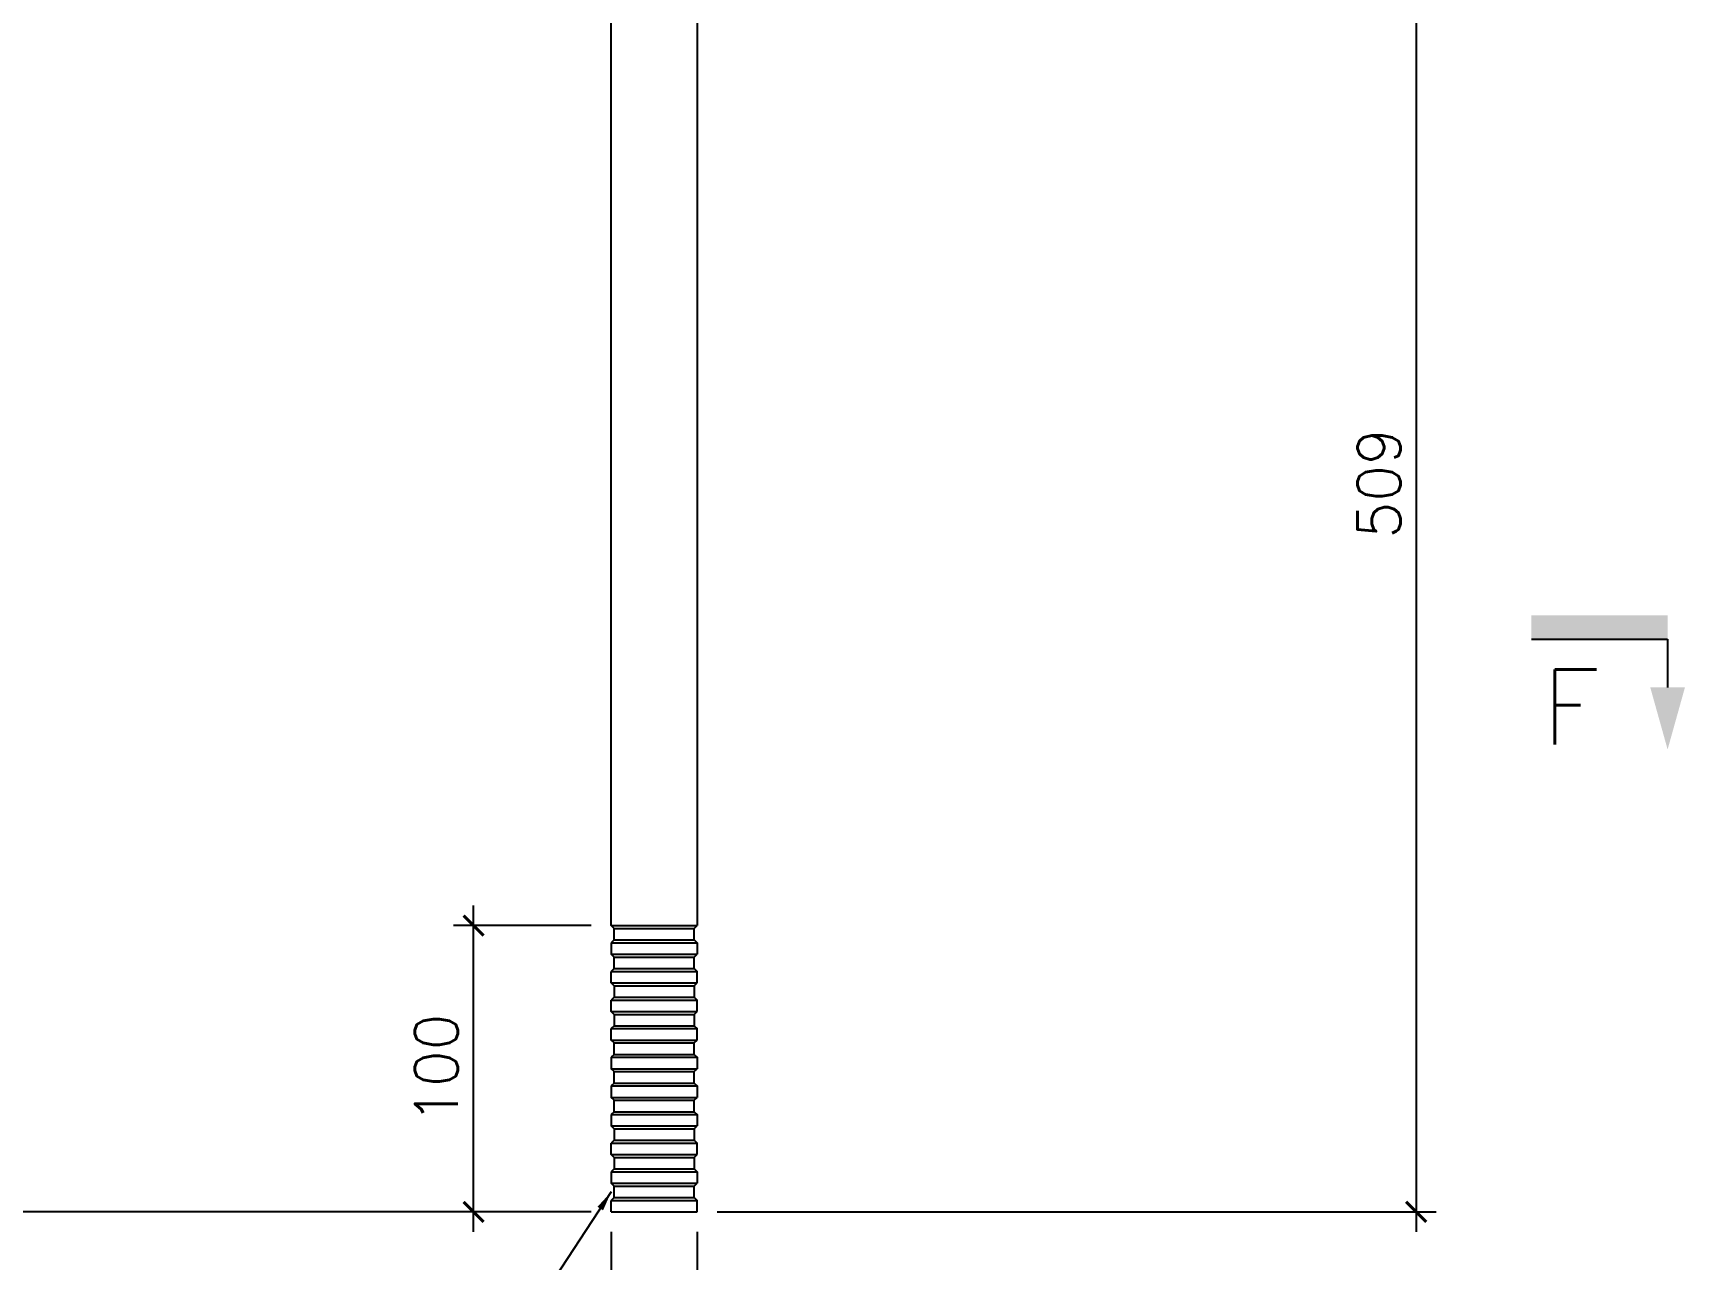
# Model space of a CAD drawing. Header units: centimetres. Extents: x 1658 to 17259, y 8294 to 11444.
# Drawn here: x 2047 to 2624, y 9379 to 9808 of the extents above; entities that cross this region are included whole.
import ezdxf

# ---------------------------------------------------------------- set-up
doc = ezdxf.new("R2010")
doc.units = ezdxf.units.CM
doc.header["$LTSCALE"] = 50
doc.header["$MEASUREMENT"] = 0
doc.header["$PDMODE"] = 67
for name, color, linetype in [('COTAS-PRECON', 1, 'Continuous'), ('IND- CORTE-PRECON', 4, 'Continuous'), ('LINHA-01-PRECON', 1, 'Continuous'), ('LINHA-03-PRECON', 3, 'Continuous'), ('TEXTO-35-PRECON', 5, 'Continuous')]:
    doc.layers.add(name, color=color, linetype=linetype)
doc.styles.add('ROMANS', font='ROMANS.SHX', dxfattribs={"oblique": 15, "height": 3})
doc.styles.get("Standard").update_dxf_attribs({"font": 'romans.shx'})
doc.dimstyles.new('ESC75-75', dxfattribs={"dimscale": 0, "dimtxt": 15, "dimasz": 7, "dimexe": 7, "dimexo": 7, "dimgap": 5.5, "dimtad": 1, "dimdec": 1, "dimdsep": 46, "dimtxsty": 'Standard', "dimblk": 'ARCHTICK', "dimcen": 0.1, "dimdle": 7, "dimclrd": 256, "dimclre": 256, "dimclrt": 2, "dimadec": 0, "dimazin": 0, "dimtfac": 1, "dimtdec": 1, "dimtix": 1, "dimtmove": 2, "dimatfit": 3, "dimfxl": 1, "dimarcsym": 0})

# ---------------------------------------------------------------- blocks, each defined once
blk = doc.blocks.new('_ArchTick')
at = {"color": 0, "linetype": 'ByBlock', "const_width": 0.15}
blk.add_lwpolyline([(-0.5, -0.5), (0.5, 0.5)], dxfattribs=at)
blk = doc.blocks.new('*D195')
at = {"layer": 'Defpoints', "color": 0, "transparency": 16777216}
for p in [(2309.1, 9904.77), (2279.1, 9395.77), (2530.24, 9395.77)]:
    blk.add_point(p, dxfattribs=at)
at = {"layer": 'LINHA-01-PRECON', "lineweight": -2, "transparency": 16777216}
for p, q in [((2530.24, 9911.77), (2530.24, 9388.77)), ((2316.1, 9904.77), (2537.24, 9904.77)), ((2286.1, 9395.77), (2537.24, 9395.77))]:
    blk.add_line(p, q, dxfattribs=at)
at = {"layer": 'LINHA-01-PRECON', "lineweight": -2, "transparency": 16777216, "xscale": 7, "yscale": 7, "zscale": 7}
for p, rotation in [((2530.24, 9904.77), 90), ((2530.24, 9395.77), 270)]:
    blk.add_blockref('_ArchTick', p, dxfattribs=dict(at, rotation=rotation))
at = {"layer": 'LINHA-01-PRECON', "color": 2, "transparency": 16777216, "insert": (2517.24, 9650.27), "char_height": 15, "attachment_point": 5, "rotation": 90}
blk.add_mtext('509', dxfattribs=at)
blk = doc.blocks.new('*D202')
at = {"layer": 'Defpoints', "color": 0, "transparency": 16777216}
for p in [(2219.1, 9904.77), (1997.96, 9395.77), (2249.1, 9395.77)]:
    blk.add_point(p, dxfattribs=at)
at = {"layer": 'LINHA-01-PRECON', "lineweight": -2, "transparency": 16777216}
for p, q in [((1997.96, 9911.77), (1997.96, 9388.77)), ((2212.1, 9904.77), (1990.96, 9904.77)), ((2242.1, 9395.77), (1990.96, 9395.77))]:
    blk.add_line(p, q, dxfattribs=at)
at = {"layer": 'LINHA-01-PRECON', "lineweight": -2, "transparency": 16777216, "xscale": 7, "yscale": 7, "zscale": 7}
for p, rotation in [((1997.96, 9904.77), 90), ((1997.96, 9395.77), 270)]:
    blk.add_blockref('_ArchTick', p, dxfattribs=dict(at, rotation=rotation))
at = {"layer": 'LINHA-01-PRECON', "color": 2, "transparency": 16777216, "insert": (1984.96, 9650.27), "char_height": 15, "attachment_point": 5, "rotation": 90}
blk.add_mtext('509', dxfattribs=at)
blk = doc.blocks.new('*D209')
at = {"layer": 'Defpoints', "color": 0, "transparency": 16777216}
for p in [(2249.1, 10773.77), (1886.9, 9395.77), (2249.1, 9395.77)]:
    blk.add_point(p, dxfattribs=at)
at = {"layer": 'LINHA-01-PRECON', "lineweight": -2, "transparency": 16777216}
for p, q in [((1886.9, 10780.77), (1886.9, 9388.77)), ((2242.1, 10773.77), (1879.9, 10773.77)), ((2242.1, 9395.77), (1879.9, 9395.77))]:
    blk.add_line(p, q, dxfattribs=at)
at = {"layer": 'LINHA-01-PRECON', "lineweight": -2, "transparency": 16777216, "xscale": 7, "yscale": 7, "zscale": 7}
for p, rotation in [((1886.9, 10773.77), 90), ((1886.9, 9395.77), 270)]:
    blk.add_blockref('_ArchTick', p, dxfattribs=dict(at, rotation=rotation))
at = {"layer": 'LINHA-01-PRECON', "color": 2, "transparency": 16777216, "insert": (1873.9, 10084.77), "char_height": 15, "attachment_point": 5, "rotation": 90}
blk.add_mtext('1378', dxfattribs=at)
blk = doc.blocks.new('*D210')
at = {"layer": 'COTAS-PRECON', "lineweight": -2, "transparency": 16777216}
blk.add_line((1879.9, 9395.77), (1820.94, 9395.77), dxfattribs=at)
at = {"layer": 'Defpoints', "color": 0, "transparency": 16777216}
for p in [(1820.94, 9395.77, 0), (1886.9, 9395.77), (2264.1, 9395.77)]:
    blk.add_point(p, dxfattribs=at)
at = {"layer": 'COTAS-PRECON', "color": 2, "transparency": 16777216, "insert": (1827.14, 9410.05), "char_height": 15, "attachment_point": 5}
blk.add_mtext('0', dxfattribs=at)
blk = doc.blocks.new('IND-CORTE-')
at = {"layer": 'IND- CORTE-PRECON', "color": 1}
for p, q in [((-11.2, 63.47), (-33.6, 63.47)), ((-11.2, 0), (-11.2, 63.47))]:
    blk.add_line(p, q, dxfattribs=at)
for points in [[(-33.6, 71.55), (-62.53, 63.47), (-33.6, 55.38)], [(0, 0), (-11.2, 0), (0, 63.47), (-11.2, 63.47)]]:
    blk.add_solid(points, dxfattribs=at)
at = {"layer": 'IND- CORTE-PRECON', "linetype": 'Continuous', "style": 'ROMANS', "flags": 8}
blk.add_attdef('B', (-57.72, 9.06), '', height=35, dxfattribs=at)
blk = doc.blocks.new('*D371')
at = {"layer": 'COTAS-PRECON', "lineweight": -2, "transparency": 16777216}
for p, q in [((2201, 9388.77), (2201, 9502.77)), ((2242.1, 9495.77), (2194, 9495.77)), ((2242.1, 9395.77), (2194, 9395.77))]:
    blk.add_line(p, q, dxfattribs=at)
at = {"layer": 'Defpoints', "color": 0, "transparency": 16777216}
for p in [(2201, 9495.77), (2249.1, 9495.77), (2249.1, 9395.77)]:
    blk.add_point(p, dxfattribs=at)
at = {"layer": 'COTAS-PRECON', "lineweight": -2, "transparency": 16777216, "xscale": 7, "yscale": 7, "zscale": 7}
for p, rotation in [((2201, 9495.77), 90), ((2201, 9395.77), 270)]:
    blk.add_blockref('_ArchTick', p, dxfattribs=dict(at, rotation=rotation))
at = {"layer": 'COTAS-PRECON', "color": 2, "transparency": 16777216, "insert": (2188, 9445.77), "char_height": 15, "attachment_point": 5, "rotation": 90}
blk.add_mtext('100', dxfattribs=at)
blk = doc.blocks.new('*D372')
at = {"layer": 'COTAS-PRECON', "lineweight": -2, "transparency": 16777216}
for p, q in [((2249.1, 9388.77), (2249.1, 9341.75)), ((2279.1, 9388.77), (2279.1, 9341.75)), ((2249.1, 9348.75), (2242.1, 9348.75)), ((2249.1, 9348.75), (2279.1, 9348.75)), ((2279.1, 9348.75), (2286.1, 9348.75))]:
    blk.add_line(p, q, dxfattribs=at)
at = {"layer": 'Defpoints', "color": 0, "transparency": 16777216}
for p in [(2249.1, 9395.77, 0.02), (2279.1, 9395.77, 0.02), (2279.1, 9348.75)]:
    blk.add_point(p, dxfattribs=at)
at = {"layer": 'COTAS-PRECON', "lineweight": -2, "transparency": 16777216, "xscale": 7, "yscale": 7, "zscale": 7}
blk.add_blockref('_ArchTick', (2249.1, 9348.75), dxfattribs=at)
at = {"layer": 'COTAS-PRECON', "lineweight": -2, "transparency": 16777216, "xscale": 7, "yscale": 7, "zscale": 7, "rotation": 180}
blk.add_blockref('_ArchTick', (2279.1, 9348.75), dxfattribs=at)
at = {"layer": 'COTAS-PRECON', "color": 2, "transparency": 16777216, "insert": (2264.1, 9361.75), "char_height": 15, "attachment_point": 5}
blk.add_mtext('30', dxfattribs=at)
blk = doc.blocks.new('*D373')
at = {"layer": 'COTAS-PRECON', "lineweight": -2, "transparency": 16777216}
blk.add_line((2537.24, 9904.77), (2612.03, 9904.77), dxfattribs=at)
at = {"layer": 'Defpoints', "color": 0, "transparency": 16777216}
for p in [(2530.24, 9904.77), (2612.03, 9904.77, 0), (2264.1, 9395.77)]:
    blk.add_point(p, dxfattribs=at)
at = {"layer": 'COTAS-PRECON', "color": 2, "transparency": 16777216, "insert": (2591.32, 9919.05), "char_height": 15, "attachment_point": 5}
blk.add_mtext('509', dxfattribs=at)
blk = doc.blocks.new('*D374')
at = {"layer": 'COTAS-PRECON', "lineweight": -2, "transparency": 16777216}
blk.add_line((2537.24, 10233.77), (2612.03, 10233.77), dxfattribs=at)
at = {"layer": 'Defpoints', "color": 0, "transparency": 16777216}
for p in [(2530.24, 10233.77), (2612.03, 10233.77, 0), (2264.1, 9395.77)]:
    blk.add_point(p, dxfattribs=at)
at = {"layer": 'COTAS-PRECON', "color": 2, "transparency": 16777216, "insert": (2591.32, 10248.05), "char_height": 15, "attachment_point": 5}
blk.add_mtext('838', dxfattribs=at)
blk = doc.blocks.new('*D375')
at = {"layer": 'COTAS-PRECON', "lineweight": -2, "transparency": 16777216}
blk.add_line((1990.96, 9904.77), (1916.16, 9904.77), dxfattribs=at)
at = {"layer": 'Defpoints', "color": 0, "transparency": 16777216}
for p in [(1916.16, 9904.77, 0), (1997.96, 9904.77), (2264.1, 9395.77)]:
    blk.add_point(p, dxfattribs=at)
at = {"layer": 'COTAS-PRECON', "color": 2, "transparency": 16777216, "insert": (1936.87, 9919.05), "char_height": 15, "attachment_point": 5}
blk.add_mtext('509', dxfattribs=at)
blk = doc.blocks.new('*D376')
at = {"layer": 'COTAS-PRECON', "lineweight": -2, "transparency": 16777216}
blk.add_line((1990.96, 10233.77), (1916.16, 10233.77), dxfattribs=at)
at = {"layer": 'Defpoints', "color": 0, "transparency": 16777216}
for p in [(1916.16, 10233.77, 0), (1997.96, 10233.77), (2264.1, 9395.77)]:
    blk.add_point(p, dxfattribs=at)
at = {"layer": 'COTAS-PRECON', "color": 2, "transparency": 16777216, "insert": (1936.87, 10248.05), "char_height": 15, "attachment_point": 5}
blk.add_mtext('838', dxfattribs=at)
blk = doc.blocks.new('*D377')
at = {"layer": 'COTAS-PRECON', "lineweight": -2, "transparency": 16777216}
blk.add_line((1990.96, 10696.77), (1916.16, 10696.77), dxfattribs=at)
at = {"layer": 'Defpoints', "color": 0, "transparency": 16777216}
for p in [(1916.16, 10696.77, 0), (1997.96, 10696.77), (2264.1, 9395.77)]:
    blk.add_point(p, dxfattribs=at)
at = {"layer": 'COTAS-PRECON', "color": 2, "transparency": 16777216, "insert": (1939.12, 10711.05), "char_height": 15, "attachment_point": 5}
blk.add_mtext('1301', dxfattribs=at)
blk = doc.blocks.new('*D378')
at = {"layer": 'COTAS-PRECON', "lineweight": -2, "transparency": 16777216}
blk.add_line((1879.9, 10773.77), (1820.94, 10773.77), dxfattribs=at)
at = {"layer": 'Defpoints', "color": 0, "transparency": 16777216}
for p in [(1820.94, 10773.77, 0), (1886.9, 10773.77), (2264.1, 9395.77)]:
    blk.add_point(p, dxfattribs=at)
at = {"layer": 'COTAS-PRECON', "color": 2, "transparency": 16777216, "insert": (1843.9, 10788.05), "char_height": 15, "attachment_point": 5}
blk.add_mtext('1378', dxfattribs=at)

msp = doc.modelspace()

# ---------------------------------------------------------------- linework, layer by layer
at = {"layer": 'LINHA-01-PRECON'}
for p, q in [((2249.1, 9495.77), (2279.1, 9495.77)), ((2250.1, 9494.77), (2278.1, 9494.77)), ((2249.1, 9489.77), (2279.1, 9489.77)), ((2250.1, 9490.77), (2278.1, 9490.77)), ((2249.1, 9485.77), (2279.1, 9485.77)), ((2250.1, 9484.77), (2278.1, 9484.77)), ((2250.1, 9480.77), (2278.1, 9480.77)), ((2249.1, 9479.77), (2279.1, 9479.77)), ((2249.1, 9475.77), (2279.1, 9475.77)), ((2250.1, 9474.77), (2278.1, 9474.77)), ((2249.1, 9469.77), (2279.1, 9469.77)), ((2250.1, 9470.77), (2278.1, 9470.77)), ((2249.1, 9465.77), (2279.1, 9465.77)), ((2250.1, 9464.77), (2278.1, 9464.77)), ((2249.1, 9459.77), (2279.1, 9459.77)), ((2250.1, 9460.77), (2278.1, 9460.77)), ((2249.1, 9455.77), (2279.1, 9455.77)), ((2249.1, 9455.77), (2279.1, 9455.77)), ((2250.1, 9454.77), (2278.1, 9454.77)), ((2249.1, 9449.77), (2279.1, 9449.77)), ((2249.1, 9445.77), (2279.1, 9445.77)), ((2250.1, 9450.77), (2278.1, 9450.77)), ((2249.1, 9439.77), (2279.1, 9439.77)), ((2250.1, 9444.77), (2278.1, 9444.77)), ((2250.1, 9440.77), (2278.1, 9440.77)), ((2249.1, 9435.77), (2279.1, 9435.77)), ((2250.1, 9434.77), (2278.1, 9434.77)), ((2249.1, 9429.77), (2279.1, 9429.77)), ((2250.1, 9430.77), (2278.1, 9430.77)), ((2249.1, 9425.77), (2279.1, 9425.77)), ((2250.1, 9424.77), (2278.1, 9424.77)), ((2249.1, 9419.77), (2279.1, 9419.77)), ((2250.1, 9420.77), (2278.1, 9420.77)), ((2249.1, 9415.77), (2279.1, 9415.77)), ((2250.1, 9414.77), (2278.1, 9414.77)), ((2249.1, 9409.77), (2279.1, 9409.77)), ((2249.1, 9405.77), (2279.1, 9405.77)), ((2250.1, 9410.77), (2278.1, 9410.77)), ((2249.1, 9399.77), (2279.1, 9399.77)), ((2250.1, 9404.77), (2278.1, 9404.77)), ((2250.1, 9400.77), (2278.1, 9400.77))]:
    msp.add_line(p, q, dxfattribs=at)
at = {"layer": 'LINHA-03-PRECON'}
for p, q in [((2250.1, 9494.77), (2249.1, 9495.77)), ((2250.1, 9490.77), (2250.1, 9494.77)), ((2278.1, 9494.77), (2279.1, 9495.77)), ((2278.1, 9490.77), (2278.1, 9494.77)), ((2250.1, 9490.77), (2249.1, 9489.77)), ((2249.1, 9489.77), (2249.1, 9485.77)), ((2278.1, 9490.77), (2279.1, 9489.77)), ((2279.1, 9489.77), (2279.1, 9485.77)), ((2250.1, 9484.77), (2249.1, 9485.77)), ((2250.1, 9480.77), (2249.1, 9479.77)), ((2250.1, 9480.77), (2250.1, 9484.77)), ((2278.1, 9484.77), (2279.1, 9485.77)), ((2278.1, 9480.77), (2278.1, 9484.77)), ((2278.1, 9480.77), (2279.1, 9479.77)), ((2249.1, 9475.77), (2249.1, 9479.77)), ((2250.1, 9474.77), (2249.1, 9475.77)), ((2250.1, 9474.77), (2250.1, 9470.77)), ((2278.1, 9474.77), (2279.1, 9475.77)), ((2278.1, 9474.77), (2278.1, 9470.77)), ((2279.1, 9475.77), (2279.1, 9479.77)), ((2250.1, 9470.77), (2249.1, 9469.77)), ((2249.1, 9465.77), (2249.1, 9469.77)), ((2278.1, 9470.77), (2279.1, 9469.77)), ((2279.1, 9465.77), (2279.1, 9469.77)), ((2250.1, 9464.77), (2249.1, 9465.77)), ((2250.1, 9464.77), (2250.1, 9460.77)), ((2278.1, 9464.77), (2279.1, 9465.77)), ((2278.1, 9464.77), (2278.1, 9460.77)), ((2250.1, 9460.77), (2249.1, 9459.77)), ((2249.1, 9455.77), (2249.1, 9459.77)), ((2278.1, 9460.77), (2279.1, 9459.77)), ((2279.1, 9455.77), (2279.1, 9459.77)), ((2250.1, 9454.77), (2249.1, 9455.77)), ((2250.1, 9450.77), (2250.1, 9454.77)), ((2278.1, 9454.77), (2279.1, 9455.77)), ((2278.1, 9450.77), (2278.1, 9454.77)), ((2250.1, 9450.77), (2249.1, 9449.77)), ((2249.1, 9449.77), (2249.1, 9445.77)), ((2250.1, 9444.77), (2249.1, 9445.77)), ((2278.1, 9450.77), (2279.1, 9449.77)), ((2278.1, 9444.77), (2279.1, 9445.77)), ((2279.1, 9449.77), (2279.1, 9445.77)), ((2250.1, 9440.77), (2249.1, 9439.77)), ((2249.1, 9439.77), (2249.1, 9435.77)), ((2250.1, 9440.77), (2250.1, 9444.77)), ((2278.1, 9440.77), (2278.1, 9444.77)), ((2278.1, 9440.77), (2279.1, 9439.77)), ((2279.1, 9439.77), (2279.1, 9435.77)), ((2250.1, 9434.77), (2249.1, 9435.77)), ((2250.1, 9430.77), (2250.1, 9434.77)), ((2278.1, 9434.77), (2279.1, 9435.77)), ((2278.1, 9430.77), (2278.1, 9434.77)), ((2250.1, 9430.77), (2249.1, 9429.77)), ((2249.1, 9429.77), (2249.1, 9425.77)), ((2278.1, 9430.77), (2279.1, 9429.77)), ((2279.1, 9429.77), (2279.1, 9425.77)), ((2250.1, 9424.77), (2249.1, 9425.77)), ((2250.1, 9424.77), (2250.1, 9420.77)), ((2278.1, 9424.77), (2279.1, 9425.77)), ((2278.1, 9424.77), (2278.1, 9420.77)), ((2250.1, 9420.77), (2249.1, 9419.77)), ((2249.1, 9415.77), (2249.1, 9419.77)), ((2278.1, 9420.77), (2279.1, 9419.77)), ((2279.1, 9415.77), (2279.1, 9419.77)), ((2250.1, 9414.77), (2249.1, 9415.77)), ((2250.1, 9414.77), (2250.1, 9410.77)), ((2278.1, 9414.77), (2279.1, 9415.77)), ((2278.1, 9414.77), (2278.1, 9410.77)), ((2250.1, 9410.77), (2249.1, 9409.77)), ((2249.1, 9409.77), (2249.1, 9405.77)), ((2250.1, 9404.77), (2249.1, 9405.77)), ((2278.1, 9410.77), (2279.1, 9409.77)), ((2278.1, 9404.77), (2279.1, 9405.77)), ((2279.1, 9409.77), (2279.1, 9405.77)), ((2250.1, 9400.77), (2249.1, 9399.77)), ((2249.1, 9395.77), (2249.1, 9399.77)), ((2250.1, 9400.77), (2250.1, 9404.77)), ((2278.1, 9400.77), (2278.1, 9404.77)), ((2278.1, 9400.77), (2279.1, 9399.77)), ((2279.1, 9395.77), (2279.1, 9399.77))]:
    msp.add_line(p, q, dxfattribs=at)
at = {"layer": 'LINHA-03-PRECON', "extrusion": (0, 1, 0)}
msp.add_line((2249.1, 9395.77), (2279.1, 9395.77), dxfattribs=at)
at = {"layer": 'LINHA-03-PRECON'}
for points in [[(2249.1, 9495.77), (2249.1, 9874.77)], [(2279.1, 9874.77), (2279.1, 9495.77)]]:
    msp.add_lwpolyline(points, dxfattribs=at)

# ---------------------------------------------------------------- block references
at = {"layer": 'TEXTO-35-PRECON', "linetype": 'ByBlock'}
ref = msp.add_blockref('IND-CORTE-', (2570.47, 9604.21), dxfattribs=dict(at, xscale=-0.75, yscale=0.75, zscale=0.75, rotation=270))
ref.add_attrib('B', 'F', (2574.13, 9559.05), dxfattribs={"layer": 'IND- CORTE-PRECON', "color": 5, "linetype": 'Continuous', "height": 26.25, "style": 'ROMANS', "flags": 8})

# ---------------------------------------------------------------- dimensions: what is measured, and where the dimension line sits
at = {"layer": 'COTAS-PRECON'}
for feature_location, offset, origin, picture, middle in [((1886.9, 10773.77), (-65.96, 0), (2264.1, 9395.77), '*D378', (1843.9, 10788.05)), ((1997.96, 10696.77), (-81.79, 0), (2264.1, 9395.77), '*D377', (1939.12, 10711.05)), ((1997.96, 10233.77), (-81.79, 0), (2264.1, 9395.77), '*D376', (1936.87, 10248.05)), ((2530.24, 10233.77), (81.79, 0), (2264.1, 9395.77), '*D374', (2591.32, 10248.05)), ((1997.96, 9904.77), (-81.79, 0), (2264.1, 9395.77), '*D375', (1936.87, 9919.05)), ((2530.24, 9904.77), (81.79, 0), (2264.1, 9395.77), '*D373', (2591.32, 9919.05)), ((1886.90097715, 9395.76588284), (-65.96152232, 0), (2264.09654552, 9395.76588284), '*D210', (1827.13619648, 9410.05405101))]:
    dim = msp.add_ordinate_dim(feature_location=feature_location, offset=offset, dtype=0, origin=origin, dimstyle='ESC75-75', override={"dimscale": 1}, dxfattribs=at)
    dim.commit()
    dim.dimension.update_dxf_attribs({"geometry": picture, "text_midpoint": middle})
dim = msp.add_linear_dim(base=(2201, 9495.77), p1=(2249.1, 9395.77), p2=(2249.1, 9495.77), angle=90, dimstyle='ESC75-75', override={"dimscale": 1}, dxfattribs=at)
dim.commit()
dim.dimension.update_dxf_attribs({"geometry": '*D371', "text_midpoint": (2188, 9445.77)})
dim = msp.add_linear_dim(base=(2279.1, 9348.75, -0.02), p1=(2249.1, 9395.77), p2=(2279.1, 9395.77), dimstyle='ESC75-75', override={"dimscale": 1}, dxfattribs=at)
dim.commit()
dim.dimension.update_dxf_attribs({"geometry": '*D372', "text_midpoint": (2264.1, 9361.75, -0.02)})
at = {"layer": 'LINHA-01-PRECON'}
for base, p1, p2, picture, middle in [((1886.9, 9395.77), (2249.1, 10773.77), (2249.1, 9395.77), '*D209', (1873.9, 10084.77)), ((1997.96, 9395.77), (2219.1, 9904.77), (2249.1, 9395.77), '*D202', (1984.96, 9650.27)), ((2530.24, 9395.77), (2309.1, 9904.77), (2279.1, 9395.77), '*D195', (2517.24, 9650.27))]:
    dim = msp.add_linear_dim(base=base, p1=p1, p2=p2, angle=90, dimstyle='ESC75-75', override={"dimscale": 1}, dxfattribs=at)
    dim.commit()
    dim.dimension.update_dxf_attribs({"geometry": picture, "text_midpoint": middle})

# ---------------------------------------------------------------- leaders
at = {"layer": 'COTAS-PRECON'}
msp.add_leader([(2249.1, 9402.77), (2213.36, 9348.24), (2057.53, 9348.24)], dimstyle='ESC75-75', override={"dimscale": 1}, dxfattribs=at)

doc.saveas('drawing.dxf')
